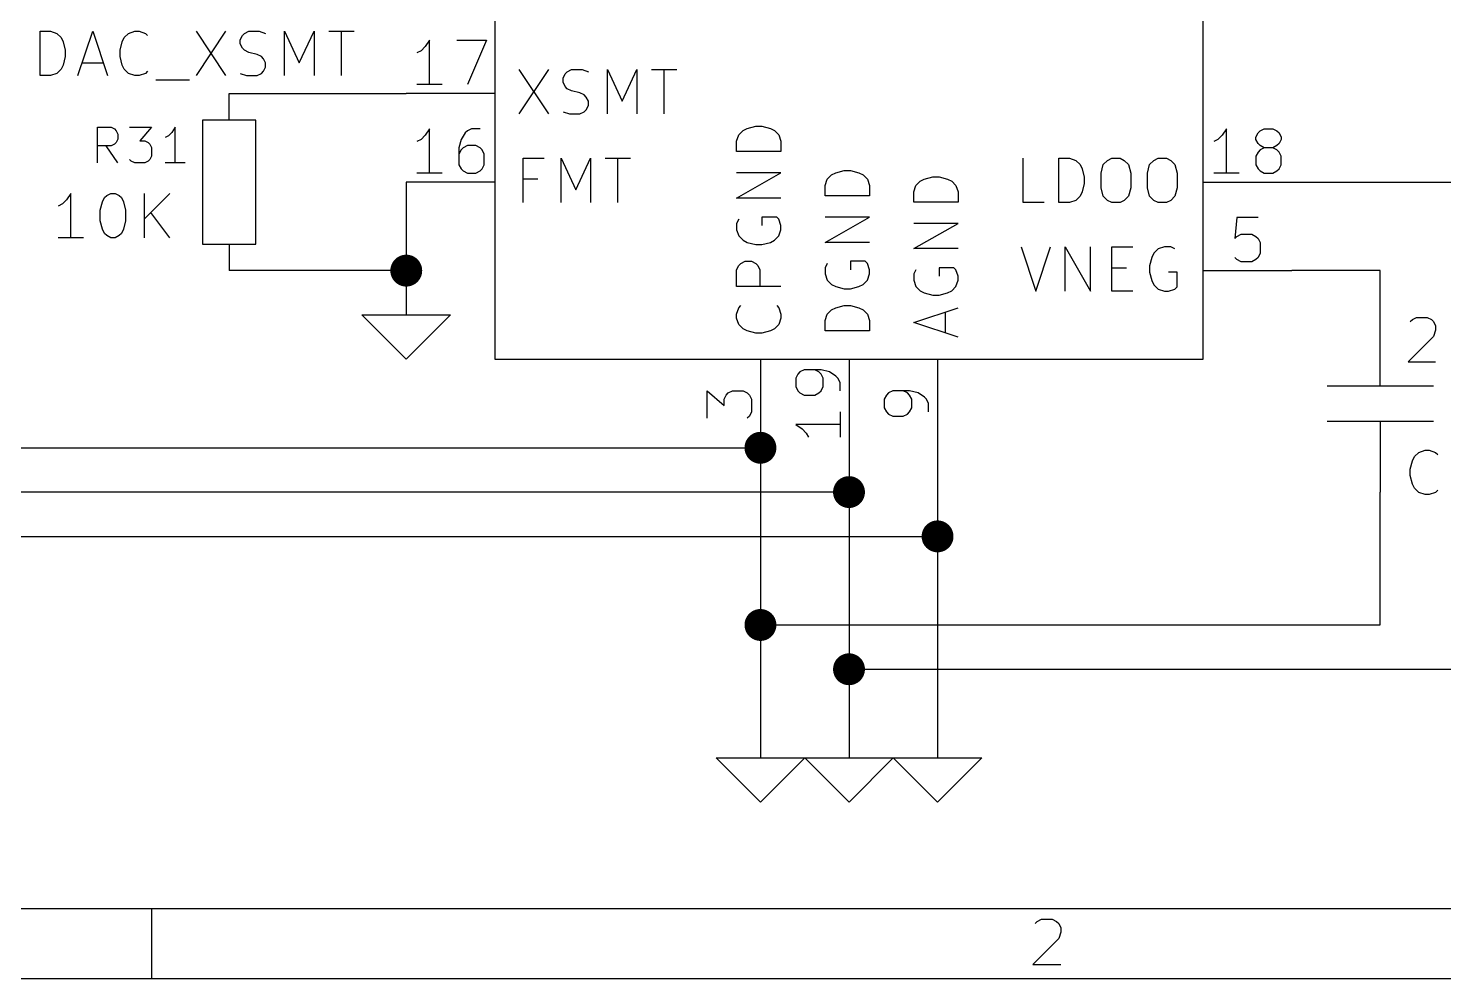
# Model space of a CAD drawing. Header units: inches. Extents: x 0.4 to 16.1, y -11.3 to -0.4.
# Drawn here: x 2.223 to 3.822, y -11.299 to -10.226 of the extents above; entities that cross this region are included whole.
import ezdxf

# ---------------------------------------------------------------- set-up
doc = ezdxf.new("R2010")
doc.units = ezdxf.units.IN
doc.header["$MEASUREMENT"] = 0
for name, color, linetype in [('GREENSIXTYFIVE', 129, 'CONTINUOUS'), ('LIGHTGREEN', 92, 'CONTINUOUS'), ('LIGHTRED', 12, 'CONTINUOUS'), ('RED', 14, 'CONTINUOUS'), ('REDSIX', 19, 'CONTINUOUS'), ('WHITE', 250, 'CONTINUOUS')]:
    doc.layers.add(name, color=color, linetype=linetype)

msp = doc.modelspace()

# ---------------------------------------------------------------- linework, layer by layer
at = {"layer": 'GREENSIXTYFIVE', "linetype": 'CONTINUOUS'}
for p, q in [((2.7771, -10.2731), (2.8105, -10.3231)), ((2.8105, -10.2731), (2.7771, -10.3231)), ((2.7771, -10.2731), (2.8105, -10.3231)), ((2.8105, -10.2731), (2.7771, -10.3231)), ((2.8295, -10.2779), (2.8319, -10.2755)), ((2.8295, -10.2779), (2.8319, -10.2755)), ((2.8319, -10.2755), (2.8367, -10.2731)), ((2.8319, -10.2755), (2.8367, -10.2731)), ((2.8367, -10.2731), (2.8486, -10.2731)), ((2.8367, -10.2731), (2.8486, -10.2731)), ((2.8486, -10.2731), (2.8557, -10.2755)), ((2.8486, -10.2731), (2.8557, -10.2755)), ((2.8771, -10.3231), (2.8771, -10.2731)), ((2.8771, -10.2731), (2.8938, -10.3088)), ((2.8771, -10.3231), (2.8771, -10.2731)), ((2.8771, -10.2731), (2.8938, -10.3088)), ((2.8938, -10.3088), (2.9105, -10.2731)), ((2.8938, -10.3088), (2.9105, -10.2731)), ((2.9105, -10.2731), (2.9105, -10.3231)), ((2.9105, -10.2731), (2.9105, -10.3231)), ((2.9271, -10.2731), (2.9557, -10.2731)), ((2.9271, -10.2731), (2.9557, -10.2731)), ((2.9414, -10.3231), (2.9414, -10.2731)), ((2.9414, -10.3231), (2.9414, -10.2731)), ((2.8271, -10.2827), (2.8295, -10.2779)), ((2.8271, -10.2827), (2.8295, -10.2779)), ((2.8271, -10.2874), (2.8271, -10.2827)), ((2.8271, -10.2874), (2.8271, -10.2827)), ((2.8295, -10.2922), (2.8271, -10.2874)), ((2.8295, -10.2922), (2.8271, -10.2874)), ((2.8319, -10.2946), (2.8295, -10.2922)), ((2.8319, -10.2946), (2.8295, -10.2922)), ((2.8367, -10.2969), (2.8319, -10.2946)), ((2.8367, -10.2969), (2.8319, -10.2946)), ((2.8462, -10.2993), (2.8367, -10.2969)), ((2.8462, -10.2993), (2.8367, -10.2969)), ((2.8509, -10.3017), (2.8462, -10.2993)), ((2.8509, -10.3017), (2.8462, -10.2993)), ((2.8533, -10.3041), (2.8509, -10.3017)), ((2.8533, -10.3041), (2.8509, -10.3017)), ((2.8557, -10.3088), (2.8533, -10.3041)), ((2.8557, -10.3088), (2.8533, -10.3041)), ((2.8557, -10.3136), (2.8557, -10.3088)), ((2.8557, -10.3136), (2.8557, -10.3088)), ((2.8271, -10.3208), (2.8343, -10.3231)), ((2.8271, -10.3208), (2.8343, -10.3231)), ((2.8343, -10.3231), (2.8462, -10.3231)), ((2.8343, -10.3231), (2.8462, -10.3231)), ((2.8462, -10.3231), (2.8509, -10.3208)), ((2.8462, -10.3231), (2.8509, -10.3208)), ((2.8509, -10.3208), (2.8533, -10.3184)), ((2.8509, -10.3208), (2.8533, -10.3184)), ((2.8533, -10.3184), (2.8557, -10.3136)), ((2.8533, -10.3184), (2.8557, -10.3136)), ((2.3014, -10.3782), (2.3014, -10.3382)), ((2.3014, -10.3382), (2.3167, -10.3382)), ((2.3167, -10.3382), (2.3205, -10.3401)), ((2.3205, -10.3401), (2.3224, -10.3421)), ((2.3376, -10.3382), (2.3624, -10.3382)), ((2.3624, -10.3382), (2.349, -10.3535)), ((2.389, -10.3382), (2.3852, -10.344)), ((2.389, -10.3782), (2.389, -10.3382)), ((3.0303, -10.3419), (3.035, -10.3395)), ((3.0303, -10.3419), (3.035, -10.3395)), ((3.035, -10.3395), (3.0446, -10.3371)), ((3.035, -10.3395), (3.0446, -10.3371)), ((3.0446, -10.3371), (3.0517, -10.3371)), ((3.0446, -10.3371), (3.0517, -10.3371)), ((3.0517, -10.3371), (3.0612, -10.3395)), ((3.0517, -10.3371), (3.0612, -10.3395)), ((3.0612, -10.3395), (3.066, -10.3419)), ((3.0612, -10.3395), (3.066, -10.3419)), ((2.3205, -10.3573), (2.3167, -10.3592)), ((2.3224, -10.3554), (2.3205, -10.3573)), ((2.3224, -10.3421), (2.3243, -10.3459)), ((2.3243, -10.3516), (2.3224, -10.3554)), ((2.3243, -10.3459), (2.3243, -10.3516)), ((2.349, -10.3535), (2.3548, -10.3535)), ((2.3548, -10.3535), (2.3586, -10.3554)), ((2.3586, -10.3554), (2.3605, -10.3573)), ((2.3605, -10.3573), (2.3624, -10.3611)), ((2.3814, -10.3478), (2.3776, -10.3497)), ((2.3852, -10.344), (2.3814, -10.3478)), ((3.0231, -10.3538), (3.0255, -10.3467)), ((3.0231, -10.3538), (3.0255, -10.3467)), ((3.0231, -10.3657), (3.0231, -10.3538)), ((3.0231, -10.3657), (3.0231, -10.3538)), ((3.0255, -10.3467), (3.0303, -10.3419)), ((3.0255, -10.3467), (3.0303, -10.3419)), ((3.066, -10.3419), (3.0708, -10.3467)), ((3.066, -10.3419), (3.0708, -10.3467)), ((3.0708, -10.3467), (3.0731, -10.3538)), ((3.0708, -10.3467), (3.0731, -10.3538)), ((3.0731, -10.3538), (3.0731, -10.3657)), ((3.0731, -10.3538), (3.0731, -10.3657)), ((2.3167, -10.3592), (2.3014, -10.3592)), ((2.3243, -10.3782), (2.311, -10.3592)), ((2.3624, -10.3706), (2.3605, -10.3744)), ((2.3624, -10.3611), (2.3624, -10.3706)), ((2.7819, -10.4231), (2.7819, -10.3731)), ((2.7819, -10.3731), (2.8057, -10.3731)), ((2.7819, -10.4231), (2.7819, -10.3731)), ((2.7819, -10.3731), (2.8057, -10.3731)), ((2.8248, -10.4231), (2.8248, -10.3731)), ((2.8248, -10.3731), (2.8414, -10.4088)), ((2.8248, -10.4231), (2.8248, -10.3731)), ((2.8248, -10.3731), (2.8414, -10.4088)), ((2.8414, -10.4088), (2.8581, -10.3731)), ((2.8414, -10.4088), (2.8581, -10.3731)), ((2.8581, -10.3731), (2.8581, -10.4231)), ((2.8581, -10.3731), (2.8581, -10.4231)), ((2.8748, -10.3731), (2.9033, -10.3731)), ((2.8748, -10.3731), (2.9033, -10.3731)), ((2.889, -10.4231), (2.889, -10.3731)), ((2.889, -10.4231), (2.889, -10.3731)), ((3.0731, -10.3657), (3.0231, -10.3657)), ((3.0731, -10.3657), (3.0231, -10.3657)), ((3.3467, -10.4231), (3.3467, -10.3731)), ((3.3467, -10.4231), (3.3467, -10.3731)), ((3.3871, -10.4231), (3.3871, -10.3731)), ((3.3871, -10.3731), (3.399, -10.3731)), ((3.3871, -10.4231), (3.3871, -10.3731)), ((3.3871, -10.3731), (3.399, -10.3731)), ((3.399, -10.3731), (3.4062, -10.3755)), ((3.399, -10.3731), (3.4062, -10.3755)), ((3.4419, -10.3755), (3.4467, -10.3731)), ((3.4419, -10.3755), (3.4467, -10.3731)), ((3.4467, -10.3731), (3.4562, -10.3731)), ((3.4467, -10.3731), (3.4562, -10.3731)), ((3.4562, -10.3731), (3.4609, -10.3755)), ((3.4562, -10.3731), (3.4609, -10.3755)), ((3.4943, -10.3755), (3.499, -10.3731)), ((3.4943, -10.3755), (3.499, -10.3731)), ((3.499, -10.3731), (3.5086, -10.3731)), ((3.499, -10.3731), (3.5086, -10.3731)), ((3.5086, -10.3731), (3.5133, -10.3755)), ((3.5086, -10.3731), (3.5133, -10.3755)), ((2.3395, -10.3763), (2.3376, -10.3744)), ((2.3433, -10.3782), (2.3395, -10.3763)), ((2.3548, -10.3782), (2.3433, -10.3782)), ((2.3586, -10.3763), (2.3548, -10.3782)), ((2.3605, -10.3744), (2.3586, -10.3763)), ((2.4005, -10.3782), (2.3776, -10.3782)), ((3.0231, -10.4181), (3.0731, -10.3895)), ((3.0731, -10.3895), (3.0231, -10.3895)), ((3.0231, -10.4181), (3.0731, -10.3895)), ((3.0731, -10.3895), (3.0231, -10.3895)), ((3.1303, -10.3919), (3.135, -10.3895)), ((3.1303, -10.3919), (3.135, -10.3895)), ((3.135, -10.3895), (3.1446, -10.3871)), ((3.135, -10.3895), (3.1446, -10.3871)), ((3.1446, -10.3871), (3.1517, -10.3871)), ((3.1446, -10.3871), (3.1517, -10.3871)), ((3.1517, -10.3871), (3.1612, -10.3895)), ((3.1517, -10.3871), (3.1612, -10.3895)), ((3.1612, -10.3895), (3.166, -10.3919)), ((3.1612, -10.3895), (3.166, -10.3919)), ((3.4062, -10.3755), (3.4109, -10.3803)), ((3.4062, -10.3755), (3.4109, -10.3803)), ((3.4109, -10.3803), (3.4133, -10.385)), ((3.4109, -10.3803), (3.4133, -10.385)), ((3.4133, -10.385), (3.4157, -10.3946)), ((3.4133, -10.385), (3.4157, -10.3946)), ((3.4348, -10.3898), (3.4371, -10.3803)), ((3.4348, -10.3898), (3.4371, -10.3803)), ((3.4371, -10.3803), (3.4419, -10.3755)), ((3.4371, -10.3803), (3.4419, -10.3755)), ((3.4609, -10.3755), (3.4657, -10.3803)), ((3.4609, -10.3755), (3.4657, -10.3803)), ((3.4657, -10.3803), (3.4681, -10.3898)), ((3.4657, -10.3803), (3.4681, -10.3898)), ((3.4871, -10.3898), (3.4895, -10.3803)), ((3.4871, -10.3898), (3.4895, -10.3803)), ((3.4895, -10.3803), (3.4943, -10.3755)), ((3.4895, -10.3803), (3.4943, -10.3755)), ((3.5133, -10.3755), (3.5181, -10.3803)), ((3.5133, -10.3755), (3.5181, -10.3803)), ((3.5181, -10.3803), (3.5205, -10.3898)), ((3.5181, -10.3803), (3.5205, -10.3898)), ((2.7986, -10.3969), (2.7819, -10.3969)), ((2.7986, -10.3969), (2.7819, -10.3969)), ((3.1231, -10.4038), (3.1255, -10.3967)), ((3.1231, -10.4038), (3.1255, -10.3967)), ((3.1231, -10.4157), (3.1231, -10.4038)), ((3.1231, -10.4157), (3.1231, -10.4038)), ((3.1255, -10.3967), (3.1303, -10.3919)), ((3.1255, -10.3967), (3.1303, -10.3919)), ((3.166, -10.3919), (3.1708, -10.3967)), ((3.166, -10.3919), (3.1708, -10.3967)), ((3.1708, -10.3967), (3.1731, -10.4038)), ((3.1708, -10.3967), (3.1731, -10.4038)), ((3.1731, -10.4038), (3.1731, -10.4157)), ((3.1731, -10.4038), (3.1731, -10.4157)), ((3.2231, -10.4109), (3.2255, -10.4038)), ((3.2231, -10.4109), (3.2255, -10.4038)), ((3.2255, -10.4038), (3.2303, -10.399)), ((3.2255, -10.4038), (3.2303, -10.399)), ((3.2303, -10.399), (3.235, -10.3967)), ((3.2303, -10.399), (3.235, -10.3967)), ((3.235, -10.3967), (3.2446, -10.3943)), ((3.235, -10.3967), (3.2446, -10.3943)), ((3.2446, -10.3943), (3.2517, -10.3943)), ((3.2446, -10.3943), (3.2517, -10.3943)), ((3.2517, -10.3943), (3.2612, -10.3967)), ((3.2517, -10.3943), (3.2612, -10.3967)), ((3.2612, -10.3967), (3.266, -10.399)), ((3.2612, -10.3967), (3.266, -10.399)), ((3.266, -10.399), (3.2708, -10.4038)), ((3.266, -10.399), (3.2708, -10.4038)), ((3.2708, -10.4038), (3.2731, -10.4109)), ((3.2708, -10.4038), (3.2731, -10.4109)), ((3.4157, -10.4017), (3.4133, -10.4112)), ((3.4157, -10.4017), (3.4133, -10.4112)), ((3.4157, -10.3946), (3.4157, -10.4017)), ((3.4157, -10.3946), (3.4157, -10.4017)), ((3.4348, -10.4065), (3.4348, -10.3898)), ((3.4348, -10.4065), (3.4348, -10.3898)), ((3.4681, -10.3898), (3.4681, -10.4065)), ((3.4681, -10.3898), (3.4681, -10.4065)), ((3.4871, -10.4065), (3.4871, -10.3898)), ((3.4871, -10.4065), (3.4871, -10.3898)), ((3.5205, -10.3898), (3.5205, -10.4065)), ((3.5205, -10.3898), (3.5205, -10.4065)), ((2.2664, -10.4199), (2.2617, -10.4247)), ((2.2712, -10.4128), (2.2664, -10.4199)), ((2.2712, -10.4628), (2.2712, -10.4128)), ((2.3069, -10.4223), (2.3093, -10.4176)), ((2.3093, -10.4176), (2.3117, -10.4152)), ((2.3117, -10.4152), (2.3164, -10.4128)), ((2.3164, -10.4128), (2.3212, -10.4128)), ((2.3212, -10.4128), (2.3259, -10.4152)), ((2.3259, -10.4152), (2.3283, -10.4176)), ((2.3283, -10.4176), (2.3307, -10.4223)), ((2.3545, -10.4628), (2.3545, -10.4128)), ((2.3831, -10.4128), (2.3545, -10.4414)), ((3.0731, -10.4181), (3.0231, -10.4181)), ((3.0731, -10.4181), (3.0231, -10.4181)), ((3.1731, -10.4157), (3.1231, -10.4157)), ((3.1731, -10.4157), (3.1231, -10.4157)), ((3.2231, -10.4229), (3.2231, -10.4109)), ((3.2231, -10.4229), (3.2231, -10.4109)), ((3.2731, -10.4109), (3.2731, -10.4229)), ((3.2731, -10.4109), (3.2731, -10.4229)), ((3.4062, -10.4208), (3.399, -10.4231)), ((3.4062, -10.4208), (3.399, -10.4231)), ((3.4109, -10.416), (3.4062, -10.4208)), ((3.4109, -10.416), (3.4062, -10.4208)), ((3.4133, -10.4112), (3.4109, -10.416)), ((3.4133, -10.4112), (3.4109, -10.416)), ((3.4371, -10.416), (3.4348, -10.4065)), ((3.4371, -10.416), (3.4348, -10.4065)), ((3.4419, -10.4208), (3.4371, -10.416)), ((3.4419, -10.4208), (3.4371, -10.416)), ((3.4467, -10.4231), (3.4419, -10.4208)), ((3.4467, -10.4231), (3.4419, -10.4208)), ((3.4609, -10.4208), (3.4562, -10.4231)), ((3.4609, -10.4208), (3.4562, -10.4231)), ((3.4657, -10.416), (3.4609, -10.4208)), ((3.4657, -10.416), (3.4609, -10.4208)), ((3.4681, -10.4065), (3.4657, -10.416)), ((3.4681, -10.4065), (3.4657, -10.416)), ((3.4895, -10.416), (3.4871, -10.4065)), ((3.4895, -10.416), (3.4871, -10.4065)), ((3.4943, -10.4208), (3.4895, -10.416)), ((3.4943, -10.4208), (3.4895, -10.416)), ((3.499, -10.4231), (3.4943, -10.4208)), ((3.499, -10.4231), (3.4943, -10.4208)), ((3.5133, -10.4208), (3.5086, -10.4231)), ((3.5133, -10.4208), (3.5086, -10.4231)), ((3.5181, -10.416), (3.5133, -10.4208)), ((3.5181, -10.416), (3.5133, -10.4208)), ((3.5205, -10.4065), (3.5181, -10.416)), ((3.5205, -10.4065), (3.5181, -10.416)), ((2.2617, -10.4247), (2.2569, -10.4271)), ((2.3045, -10.4319), (2.3069, -10.4223)), ((2.3045, -10.4438), (2.3045, -10.4319)), ((2.3307, -10.4223), (2.3331, -10.4319)), ((2.3331, -10.4319), (2.3331, -10.4438)), ((2.3831, -10.4628), (2.3617, -10.4342)), ((3.2731, -10.4229), (3.2231, -10.4229)), ((3.2731, -10.4229), (3.2231, -10.4229)), ((3.3705, -10.4231), (3.3467, -10.4231)), ((3.3705, -10.4231), (3.3467, -10.4231)), ((3.399, -10.4231), (3.3871, -10.4231)), ((3.399, -10.4231), (3.3871, -10.4231)), ((3.4562, -10.4231), (3.4467, -10.4231)), ((3.4562, -10.4231), (3.4467, -10.4231)), ((3.5086, -10.4231), (3.499, -10.4231)), ((3.5086, -10.4231), (3.499, -10.4231)), ((2.3069, -10.4533), (2.3045, -10.4438)), ((2.3093, -10.458), (2.3069, -10.4533)), ((2.3307, -10.4533), (2.3283, -10.458)), ((2.3331, -10.4438), (2.3307, -10.4533)), ((3.0255, -10.4419), (3.0231, -10.4467)), ((3.0255, -10.4419), (3.0231, -10.4467)), ((3.0231, -10.4467), (3.0231, -10.4538)), ((3.0231, -10.4467), (3.0231, -10.4538)), ((3.0684, -10.4395), (3.0517, -10.4395)), ((3.0517, -10.4395), (3.0517, -10.449)), ((3.0684, -10.4395), (3.0517, -10.4395)), ((3.0517, -10.4395), (3.0517, -10.449)), ((3.0708, -10.4419), (3.0684, -10.4395)), ((3.0708, -10.4419), (3.0684, -10.4395)), ((3.0731, -10.449), (3.0708, -10.4419)), ((3.0731, -10.449), (3.0708, -10.4419)), ((3.0731, -10.4538), (3.0731, -10.449)), ((3.0731, -10.4538), (3.0731, -10.449)), ((3.1231, -10.4681), (3.1731, -10.4395)), ((3.1731, -10.4395), (3.1231, -10.4395)), ((3.1231, -10.4681), (3.1731, -10.4395)), ((3.1731, -10.4395), (3.1231, -10.4395)), ((3.2231, -10.4752), (3.2731, -10.4467)), ((3.2731, -10.4467), (3.2231, -10.4467)), ((3.2231, -10.4752), (3.2731, -10.4467)), ((3.2731, -10.4467), (3.2231, -10.4467)), ((2.2855, -10.4628), (2.2569, -10.4628)), ((2.3117, -10.4604), (2.3093, -10.458)), ((2.3164, -10.4628), (2.3117, -10.4604)), ((2.3212, -10.4628), (2.3164, -10.4628)), ((2.3259, -10.4604), (2.3212, -10.4628)), ((2.3283, -10.458), (2.3259, -10.4604)), ((3.0231, -10.4538), (3.0255, -10.4609)), ((3.0231, -10.4538), (3.0255, -10.4609)), ((3.0255, -10.4609), (3.0303, -10.4657)), ((3.0255, -10.4609), (3.0303, -10.4657)), ((3.0303, -10.4657), (3.035, -10.4681)), ((3.0303, -10.4657), (3.035, -10.4681)), ((3.035, -10.4681), (3.0446, -10.4705)), ((3.035, -10.4681), (3.0446, -10.4705)), ((3.0517, -10.4705), (3.0612, -10.4681)), ((3.0517, -10.4705), (3.0612, -10.4681)), ((3.0612, -10.4681), (3.066, -10.4657)), ((3.0612, -10.4681), (3.066, -10.4657)), ((3.066, -10.4657), (3.0708, -10.4609)), ((3.066, -10.4657), (3.0708, -10.4609)), ((3.0708, -10.4609), (3.0731, -10.4538)), ((3.0708, -10.4609), (3.0731, -10.4538)), ((3.1731, -10.4681), (3.1231, -10.4681)), ((3.1731, -10.4681), (3.1231, -10.4681)), ((3.0446, -10.4705), (3.0517, -10.4705)), ((3.0446, -10.4705), (3.0517, -10.4705)), ((3.2731, -10.4752), (3.2231, -10.4752)), ((3.2731, -10.4752), (3.2231, -10.4752)), ((3.3443, -10.4731), (3.3609, -10.5231)), ((3.3443, -10.4731), (3.3609, -10.5231)), ((3.3609, -10.5231), (3.3776, -10.4731)), ((3.3609, -10.5231), (3.3776, -10.4731)), ((3.3943, -10.5231), (3.3943, -10.4731)), ((3.3943, -10.4731), (3.4229, -10.5231)), ((3.3943, -10.5231), (3.3943, -10.4731)), ((3.3943, -10.4731), (3.4229, -10.5231)), ((3.4229, -10.5231), (3.4229, -10.4731)), ((3.4229, -10.5231), (3.4229, -10.4731)), ((3.4467, -10.5231), (3.4467, -10.4731)), ((3.4467, -10.4731), (3.4705, -10.4731)), ((3.4467, -10.5231), (3.4467, -10.4731)), ((3.4467, -10.4731), (3.4705, -10.4731)), ((3.4919, -10.485), (3.4895, -10.4946)), ((3.4919, -10.485), (3.4895, -10.4946)), ((3.4943, -10.4803), (3.4919, -10.485)), ((3.4943, -10.4803), (3.4919, -10.485)), ((3.499, -10.4755), (3.4943, -10.4803)), ((3.499, -10.4755), (3.4943, -10.4803)), ((3.5062, -10.4731), (3.499, -10.4755)), ((3.5062, -10.4731), (3.499, -10.4755)), ((3.5133, -10.4731), (3.5062, -10.4731)), ((3.5133, -10.4731), (3.5062, -10.4731)), ((3.5181, -10.4755), (3.5133, -10.4731)), ((3.5181, -10.4755), (3.5133, -10.4731)), ((3.0231, -10.499), (3.0255, -10.4943)), ((3.0231, -10.499), (3.0255, -10.4943)), ((3.0231, -10.5181), (3.0231, -10.499)), ((3.0231, -10.5181), (3.0231, -10.499)), ((3.0255, -10.4943), (3.0279, -10.4919)), ((3.0255, -10.4943), (3.0279, -10.4919)), ((3.0279, -10.4919), (3.0327, -10.4895)), ((3.0279, -10.4919), (3.0327, -10.4895)), ((3.0327, -10.4895), (3.0398, -10.4895)), ((3.0327, -10.4895), (3.0398, -10.4895)), ((3.0398, -10.4895), (3.0446, -10.4919)), ((3.0398, -10.4895), (3.0446, -10.4919)), ((3.0446, -10.4919), (3.0469, -10.4943)), ((3.0446, -10.4919), (3.0469, -10.4943)), ((3.0469, -10.4943), (3.0493, -10.499)), ((3.0469, -10.4943), (3.0493, -10.499)), ((3.0493, -10.499), (3.0493, -10.5181)), ((3.0493, -10.499), (3.0493, -10.5181)), ((3.1255, -10.4919), (3.1231, -10.4967)), ((3.1255, -10.4919), (3.1231, -10.4967)), ((3.1231, -10.4967), (3.1231, -10.5038)), ((3.1231, -10.4967), (3.1231, -10.5038)), ((3.1684, -10.4895), (3.1517, -10.4895)), ((3.1517, -10.4895), (3.1517, -10.499)), ((3.1684, -10.4895), (3.1517, -10.4895)), ((3.1517, -10.4895), (3.1517, -10.499)), ((3.1708, -10.4919), (3.1684, -10.4895)), ((3.1708, -10.4919), (3.1684, -10.4895)), ((3.1731, -10.499), (3.1708, -10.4919)), ((3.1731, -10.499), (3.1708, -10.4919)), ((3.1731, -10.5038), (3.1731, -10.499)), ((3.1731, -10.5038), (3.1731, -10.499)), ((3.2255, -10.499), (3.2231, -10.5038)), ((3.2255, -10.499), (3.2231, -10.5038)), ((3.2684, -10.4967), (3.2517, -10.4967)), ((3.2517, -10.4967), (3.2517, -10.5062)), ((3.2684, -10.4967), (3.2517, -10.4967)), ((3.2517, -10.4967), (3.2517, -10.5062)), ((3.2708, -10.499), (3.2684, -10.4967)), ((3.2708, -10.499), (3.2684, -10.4967)), ((3.2731, -10.5062), (3.2708, -10.499)), ((3.2731, -10.5062), (3.2708, -10.499)), ((3.4467, -10.4969), (3.4633, -10.4969)), ((3.4467, -10.4969), (3.4633, -10.4969)), ((3.4895, -10.4946), (3.4895, -10.5017)), ((3.4895, -10.4946), (3.4895, -10.5017)), ((3.1231, -10.5038), (3.1255, -10.5109)), ((3.1231, -10.5038), (3.1255, -10.5109)), ((3.1255, -10.5109), (3.1303, -10.5157)), ((3.1255, -10.5109), (3.1303, -10.5157)), ((3.1303, -10.5157), (3.135, -10.5181)), ((3.1303, -10.5157), (3.135, -10.5181)), ((3.1612, -10.5181), (3.166, -10.5157)), ((3.1612, -10.5181), (3.166, -10.5157)), ((3.166, -10.5157), (3.1708, -10.5109)), ((3.166, -10.5157), (3.1708, -10.5109)), ((3.1708, -10.5109), (3.1731, -10.5038)), ((3.1708, -10.5109), (3.1731, -10.5038)), ((3.2231, -10.5038), (3.2231, -10.5109)), ((3.2231, -10.5038), (3.2231, -10.5109)), ((3.2231, -10.5109), (3.2255, -10.5181)), ((3.2231, -10.5109), (3.2255, -10.5181)), ((3.2708, -10.5181), (3.2731, -10.5109)), ((3.2708, -10.5181), (3.2731, -10.5109)), ((3.2731, -10.5109), (3.2731, -10.5062)), ((3.2731, -10.5109), (3.2731, -10.5062)), ((3.4895, -10.5017), (3.4919, -10.5112)), ((3.4895, -10.5017), (3.4919, -10.5112)), ((3.4919, -10.5112), (3.4943, -10.516)), ((3.4919, -10.5112), (3.4943, -10.516)), ((3.4943, -10.516), (3.499, -10.5208)), ((3.4943, -10.516), (3.499, -10.5208)), ((3.5205, -10.5017), (3.5109, -10.5017)), ((3.5205, -10.5017), (3.5109, -10.5017)), ((3.5205, -10.5184), (3.5205, -10.5017)), ((3.5205, -10.5184), (3.5205, -10.5017)), ((3.0731, -10.5181), (3.0231, -10.5181)), ((3.0731, -10.5181), (3.0231, -10.5181)), ((3.135, -10.5181), (3.1446, -10.5205)), ((3.135, -10.5181), (3.1446, -10.5205)), ((3.1446, -10.5205), (3.1517, -10.5205)), ((3.1446, -10.5205), (3.1517, -10.5205)), ((3.1517, -10.5205), (3.1612, -10.5181)), ((3.1517, -10.5205), (3.1612, -10.5181)), ((3.2255, -10.5181), (3.2303, -10.5229)), ((3.2255, -10.5181), (3.2303, -10.5229)), ((3.2303, -10.5229), (3.235, -10.5252)), ((3.2303, -10.5229), (3.235, -10.5252)), ((3.235, -10.5252), (3.2446, -10.5276)), ((3.235, -10.5252), (3.2446, -10.5276)), ((3.2446, -10.5276), (3.2517, -10.5276)), ((3.2446, -10.5276), (3.2517, -10.5276)), ((3.2517, -10.5276), (3.2612, -10.5252)), ((3.2517, -10.5276), (3.2612, -10.5252)), ((3.2612, -10.5252), (3.266, -10.5229)), ((3.2612, -10.5252), (3.266, -10.5229)), ((3.266, -10.5229), (3.2708, -10.5181)), ((3.266, -10.5229), (3.2708, -10.5181)), ((3.4705, -10.5231), (3.4467, -10.5231)), ((3.4705, -10.5231), (3.4467, -10.5231)), ((3.499, -10.5208), (3.5062, -10.5231)), ((3.499, -10.5208), (3.5062, -10.5231)), ((3.5062, -10.5231), (3.5109, -10.5231)), ((3.5062, -10.5231), (3.5109, -10.5231)), ((3.5109, -10.5231), (3.5181, -10.5208)), ((3.5109, -10.5231), (3.5181, -10.5208)), ((3.5181, -10.5208), (3.5205, -10.5184)), ((3.5181, -10.5208), (3.5205, -10.5184)), ((3.0231, -10.549), (3.0255, -10.5419)), ((3.0231, -10.549), (3.0255, -10.5419)), ((3.0231, -10.5538), (3.0231, -10.549)), ((3.0231, -10.5538), (3.0231, -10.549)), ((3.0255, -10.5419), (3.0279, -10.5395)), ((3.0255, -10.5419), (3.0279, -10.5395)), ((3.0684, -10.5395), (3.0708, -10.5419)), ((3.0684, -10.5395), (3.0708, -10.5419)), ((3.0708, -10.5419), (3.0731, -10.549)), ((3.0708, -10.5419), (3.0731, -10.549)), ((3.0731, -10.549), (3.0731, -10.5538)), ((3.0731, -10.549), (3.0731, -10.5538)), ((3.1231, -10.5562), (3.1255, -10.549)), ((3.1231, -10.5562), (3.1255, -10.549)), ((3.1255, -10.549), (3.1303, -10.5443)), ((3.1255, -10.549), (3.1303, -10.5443)), ((3.1303, -10.5443), (3.135, -10.5419)), ((3.1303, -10.5443), (3.135, -10.5419)), ((3.135, -10.5419), (3.1446, -10.5395)), ((3.135, -10.5419), (3.1446, -10.5395)), ((3.1446, -10.5395), (3.1517, -10.5395)), ((3.1446, -10.5395), (3.1517, -10.5395)), ((3.1517, -10.5395), (3.1612, -10.5419)), ((3.1517, -10.5395), (3.1612, -10.5419)), ((3.1612, -10.5419), (3.166, -10.5443)), ((3.1612, -10.5419), (3.166, -10.5443)), ((3.166, -10.5443), (3.1708, -10.549)), ((3.166, -10.5443), (3.1708, -10.549)), ((3.1708, -10.549), (3.1731, -10.5562)), ((3.1708, -10.549), (3.1731, -10.5562)), ((3.2231, -10.5586), (3.2731, -10.5419)), ((3.2231, -10.5586), (3.2731, -10.5419)), ((3.2588, -10.5705), (3.2588, -10.5467)), ((3.2588, -10.5705), (3.2588, -10.5467)), ((3.0255, -10.5609), (3.0231, -10.5538)), ((3.0255, -10.5609), (3.0231, -10.5538)), ((3.0303, -10.5657), (3.0255, -10.5609)), ((3.0303, -10.5657), (3.0255, -10.5609)), ((3.0708, -10.5609), (3.066, -10.5657)), ((3.0708, -10.5609), (3.066, -10.5657)), ((3.0731, -10.5538), (3.0708, -10.5609)), ((3.0731, -10.5538), (3.0708, -10.5609)), ((3.1231, -10.5681), (3.1231, -10.5562)), ((3.1231, -10.5681), (3.1231, -10.5562)), ((3.1731, -10.5562), (3.1731, -10.5681)), ((3.1731, -10.5562), (3.1731, -10.5681)), ((3.2731, -10.5752), (3.2231, -10.5586)), ((3.2731, -10.5752), (3.2231, -10.5586)), ((3.7839, -10.5576), (3.7863, -10.5552)), ((3.7839, -10.5576), (3.7863, -10.5552)), ((3.7863, -10.5552), (3.791, -10.5528)), ((3.7863, -10.5552), (3.791, -10.5528)), ((3.791, -10.5528), (3.8029, -10.5528)), ((3.791, -10.5528), (3.8029, -10.5528)), ((3.8029, -10.5528), (3.8077, -10.5552)), ((3.8029, -10.5528), (3.8077, -10.5552)), ((3.8077, -10.5552), (3.8101, -10.5576)), ((3.8077, -10.5552), (3.8101, -10.5576)), ((3.8101, -10.5576), (3.8125, -10.5623)), ((3.8101, -10.5576), (3.8125, -10.5623)), ((3.8125, -10.5623), (3.8125, -10.5671)), ((3.8125, -10.5623), (3.8125, -10.5671)), ((3.035, -10.5681), (3.0303, -10.5657)), ((3.035, -10.5681), (3.0303, -10.5657)), ((3.0446, -10.5705), (3.035, -10.5681)), ((3.0446, -10.5705), (3.035, -10.5681)), ((3.0517, -10.5705), (3.0446, -10.5705)), ((3.0517, -10.5705), (3.0446, -10.5705)), ((3.0612, -10.5681), (3.0517, -10.5705)), ((3.0612, -10.5681), (3.0517, -10.5705)), ((3.066, -10.5657), (3.0612, -10.5681)), ((3.066, -10.5657), (3.0612, -10.5681)), ((3.1731, -10.5681), (3.1231, -10.5681)), ((3.1731, -10.5681), (3.1231, -10.5681)), ((3.8101, -10.5742), (3.7815, -10.6028)), ((3.8101, -10.5742), (3.7815, -10.6028)), ((3.8125, -10.5671), (3.8101, -10.5742)), ((3.8125, -10.5671), (3.8101, -10.5742)), ((3.7815, -10.6028), (3.8125, -10.6028)), ((3.7815, -10.6028), (3.8125, -10.6028)), ((3.7887, -10.7099), (3.7934, -10.7052)), ((3.7887, -10.7099), (3.7934, -10.7052)), ((3.7934, -10.7052), (3.8006, -10.7028)), ((3.7934, -10.7052), (3.8006, -10.7028)), ((3.8006, -10.7028), (3.8053, -10.7028)), ((3.8006, -10.7028), (3.8053, -10.7028)), ((3.8053, -10.7028), (3.8125, -10.7052)), ((3.8053, -10.7028), (3.8125, -10.7052)), ((3.8125, -10.7052), (3.8149, -10.7076)), ((3.8125, -10.7052), (3.8149, -10.7076)), ((3.7839, -10.7242), (3.7863, -10.7147)), ((3.7839, -10.7242), (3.7863, -10.7147)), ((3.7839, -10.7314), (3.7839, -10.7242)), ((3.7839, -10.7314), (3.7839, -10.7242)), ((3.7863, -10.7147), (3.7887, -10.7099)), ((3.7863, -10.7147), (3.7887, -10.7099)), ((3.7863, -10.7409), (3.7839, -10.7314)), ((3.7863, -10.7409), (3.7839, -10.7314)), ((3.7887, -10.7457), (3.7863, -10.7409)), ((3.7887, -10.7457), (3.7863, -10.7409)), ((3.7934, -10.7504), (3.7887, -10.7457)), ((3.7934, -10.7504), (3.7887, -10.7457)), ((3.8006, -10.7528), (3.7934, -10.7504)), ((3.8006, -10.7528), (3.7934, -10.7504)), ((3.8053, -10.7528), (3.8006, -10.7528)), ((3.8053, -10.7528), (3.8006, -10.7528)), ((3.8125, -10.7504), (3.8053, -10.7528)), ((3.8125, -10.7504), (3.8053, -10.7528)), ((3.8149, -10.748), (3.8125, -10.7504)), ((3.8149, -10.748), (3.8125, -10.7504))]:
    msp.add_line(p, q, dxfattribs=at)
at = {"layer": 'LIGHTGREEN', "linetype": 'CONTINUOUS'}
for p, q in [((2.45, -10.3), (2.65, -10.3)), ((2.65, -10.4), (2.65, -10.5)), ((3.65, -10.4), (4.1, -10.4)), ((2.65, -10.5), (2.45, -10.5)), ((3.75, -10.5), (3.65, -10.5)), ((3.75, -10.55), (3.75, -10.5)), ((2.15, -10.7), (3.05, -10.7)), ((3.05, -10.7), (3.05, -10.9)), ((3.15, -10.7), (3.15, -10.75)), ((3.25, -10.7), (3.25, -10.8)), ((3.15, -10.75), (1.55, -10.75)), ((3.15, -10.75), (3.15, -10.95)), ((3.75, -10.9), (3.75, -10.75)), ((0.95, -10.8), (3.25, -10.8)), ((3.25, -10.8), (3.25, -11)), ((3.05, -10.9), (3.75, -10.9)), ((3.05, -10.9), (3.05, -11)), ((3.15, -10.95), (4.1, -10.95)), ((3.15, -10.95), (3.15, -11))]:
    msp.add_line(p, q, dxfattribs=at)
at = {"layer": 'LIGHTGREEN', "const_width": 0.018}
for points in [[(2.641, -10.5, 1), (2.659, -10.5, 1)], [(3.041, -10.7, 1), (3.059, -10.7, 1)], [(3.141, -10.75, 1), (3.159, -10.75, 1)], [(3.241, -10.8, 1), (3.259, -10.8, 1)], [(3.041, -10.9, 1), (3.059, -10.9, 1)], [(3.141, -10.95, 1), (3.159, -10.95, 1)]]:
    msp.add_lwpolyline(points, format="xyb", close=True, dxfattribs=at)
at = {"layer": 'LIGHTRED', "linetype": 'CONTINUOUS'}
for p, q in [((2.6762, -10.2399), (2.6714, -10.247)), ((2.6762, -10.2399), (2.6714, -10.247)), ((2.6762, -10.2899), (2.6762, -10.2399)), ((2.6762, -10.2899), (2.6762, -10.2399)), ((2.7071, -10.2399), (2.7405, -10.2399)), ((2.7071, -10.2399), (2.7405, -10.2399)), ((2.7405, -10.2399), (2.719, -10.2899)), ((2.7405, -10.2399), (2.719, -10.2899)), ((2.6667, -10.2518), (2.6619, -10.2542)), ((2.6667, -10.2518), (2.6619, -10.2542)), ((2.6714, -10.247), (2.6667, -10.2518)), ((2.6714, -10.247), (2.6667, -10.2518)), ((2.6905, -10.2899), (2.6619, -10.2899)), ((2.6905, -10.2899), (2.6619, -10.2899)), ((2.6762, -10.3399), (2.6714, -10.347)), ((2.6762, -10.3399), (2.6714, -10.347)), ((2.6762, -10.3899), (2.6762, -10.3399)), ((2.6762, -10.3899), (2.6762, -10.3399)), ((2.7238, -10.3399), (2.719, -10.3423)), ((2.7238, -10.3399), (2.719, -10.3423)), ((2.7333, -10.3399), (2.7238, -10.3399)), ((2.7333, -10.3399), (2.7238, -10.3399)), ((3.5762, -10.3399), (3.5714, -10.347)), ((3.5762, -10.3399), (3.5714, -10.347)), ((3.5762, -10.3899), (3.5762, -10.3399)), ((3.5762, -10.3899), (3.5762, -10.3399)), ((3.6143, -10.3423), (3.619, -10.3399)), ((3.6143, -10.3423), (3.619, -10.3399)), ((3.619, -10.3399), (3.6286, -10.3399)), ((3.619, -10.3399), (3.6286, -10.3399)), ((3.6286, -10.3399), (3.6333, -10.3423)), ((3.6286, -10.3399), (3.6333, -10.3423)), ((2.6667, -10.3518), (2.6619, -10.3542)), ((2.6667, -10.3518), (2.6619, -10.3542)), ((2.6714, -10.347), (2.6667, -10.3518)), ((2.6714, -10.347), (2.6667, -10.3518)), ((2.7119, -10.3518), (2.7095, -10.3613)), ((2.7119, -10.3518), (2.7095, -10.3613)), ((2.7167, -10.3446), (2.7119, -10.3518)), ((2.7167, -10.3446), (2.7119, -10.3518)), ((2.719, -10.3423), (2.7167, -10.3446)), ((2.719, -10.3423), (2.7167, -10.3446)), ((3.5667, -10.3518), (3.5619, -10.3542)), ((3.5667, -10.3518), (3.5619, -10.3542)), ((3.5714, -10.347), (3.5667, -10.3518)), ((3.5714, -10.347), (3.5667, -10.3518)), ((3.6095, -10.3494), (3.6119, -10.3446)), ((3.6095, -10.3494), (3.6119, -10.3446)), ((3.6095, -10.3518), (3.6095, -10.3494)), ((3.6095, -10.3518), (3.6095, -10.3494)), ((3.6119, -10.3565), (3.6095, -10.3518)), ((3.6119, -10.3565), (3.6095, -10.3518)), ((3.6119, -10.3446), (3.6143, -10.3423)), ((3.6119, -10.3446), (3.6143, -10.3423)), ((3.6143, -10.3589), (3.6119, -10.3565)), ((3.6143, -10.3589), (3.6119, -10.3565)), ((3.6333, -10.3423), (3.6357, -10.3446)), ((3.6333, -10.3423), (3.6357, -10.3446)), ((3.6357, -10.3565), (3.6333, -10.3589)), ((3.6357, -10.3565), (3.6333, -10.3589)), ((3.6357, -10.3446), (3.6381, -10.3494)), ((3.6357, -10.3446), (3.6381, -10.3494)), ((3.6381, -10.3518), (3.6357, -10.3565)), ((3.6381, -10.3518), (3.6357, -10.3565)), ((3.6381, -10.3494), (3.6381, -10.3518)), ((3.6381, -10.3494), (3.6381, -10.3518)), ((2.7095, -10.3613), (2.7095, -10.3804)), ((2.7095, -10.3613), (2.7095, -10.3804)), ((2.7119, -10.3637), (2.7095, -10.3684)), ((2.7119, -10.3637), (2.7095, -10.3684)), ((2.7143, -10.3613), (2.7119, -10.3637)), ((2.7143, -10.3613), (2.7119, -10.3637)), ((2.719, -10.3589), (2.7143, -10.3613)), ((2.719, -10.3589), (2.7143, -10.3613)), ((2.7286, -10.3589), (2.719, -10.3589)), ((2.7286, -10.3589), (2.719, -10.3589)), ((2.7333, -10.3613), (2.7286, -10.3589)), ((2.7333, -10.3613), (2.7286, -10.3589)), ((2.7357, -10.3637), (2.7333, -10.3613)), ((2.7357, -10.3637), (2.7333, -10.3613)), ((2.7381, -10.3684), (2.7357, -10.3637)), ((2.7381, -10.3684), (2.7357, -10.3637)), ((2.7381, -10.3804), (2.7381, -10.3684)), ((2.7381, -10.3804), (2.7381, -10.3684)), ((3.6119, -10.3661), (3.6095, -10.3708)), ((3.6119, -10.3661), (3.6095, -10.3708)), ((3.6095, -10.3708), (3.6095, -10.3804)), ((3.6095, -10.3708), (3.6095, -10.3804)), ((3.6143, -10.3637), (3.6119, -10.3661)), ((3.6143, -10.3637), (3.6119, -10.3661)), ((3.619, -10.3613), (3.6143, -10.3589)), ((3.619, -10.3613), (3.6143, -10.3589)), ((3.619, -10.3613), (3.6143, -10.3637)), ((3.619, -10.3613), (3.6143, -10.3637)), ((3.6286, -10.3613), (3.619, -10.3613)), ((3.6286, -10.3613), (3.619, -10.3613)), ((3.6333, -10.3589), (3.6286, -10.3613)), ((3.6333, -10.3589), (3.6286, -10.3613)), ((3.6333, -10.3637), (3.6286, -10.3613)), ((3.6333, -10.3637), (3.6286, -10.3613)), ((3.6357, -10.3661), (3.6333, -10.3637)), ((3.6357, -10.3661), (3.6333, -10.3637)), ((3.6381, -10.3708), (3.6357, -10.3661)), ((3.6381, -10.3708), (3.6357, -10.3661)), ((3.6381, -10.3804), (3.6381, -10.3708)), ((3.6381, -10.3804), (3.6381, -10.3708)), ((2.7095, -10.3804), (2.7119, -10.3851)), ((2.7095, -10.3804), (2.7119, -10.3851)), ((2.7119, -10.3851), (2.7143, -10.3875)), ((2.7119, -10.3851), (2.7143, -10.3875)), ((2.7143, -10.3875), (2.719, -10.3899)), ((2.7143, -10.3875), (2.719, -10.3899)), ((2.7286, -10.3899), (2.7333, -10.3875)), ((2.7286, -10.3899), (2.7333, -10.3875)), ((2.7333, -10.3875), (2.7357, -10.3851)), ((2.7333, -10.3875), (2.7357, -10.3851)), ((2.7357, -10.3851), (2.7381, -10.3804)), ((2.7357, -10.3851), (2.7381, -10.3804)), ((3.6095, -10.3804), (3.6119, -10.3851)), ((3.6095, -10.3804), (3.6119, -10.3851)), ((3.6119, -10.3851), (3.6143, -10.3875)), ((3.6119, -10.3851), (3.6143, -10.3875)), ((3.6143, -10.3875), (3.619, -10.3899)), ((3.6143, -10.3875), (3.619, -10.3899)), ((3.6286, -10.3899), (3.6333, -10.3875)), ((3.6286, -10.3899), (3.6333, -10.3875)), ((3.6333, -10.3875), (3.6357, -10.3851)), ((3.6333, -10.3875), (3.6357, -10.3851)), ((3.6357, -10.3851), (3.6381, -10.3804)), ((3.6357, -10.3851), (3.6381, -10.3804)), ((2.6905, -10.3899), (2.6619, -10.3899)), ((2.6905, -10.3899), (2.6619, -10.3899)), ((2.719, -10.3899), (2.7286, -10.3899)), ((2.719, -10.3899), (2.7286, -10.3899)), ((3.5905, -10.3899), (3.5619, -10.3899)), ((3.5905, -10.3899), (3.5619, -10.3899)), ((3.619, -10.3899), (3.6286, -10.3899)), ((3.619, -10.3899), (3.6286, -10.3899)), ((3.5881, -10.4399), (3.5857, -10.4637)), ((3.5881, -10.4399), (3.5857, -10.4637)), ((3.6119, -10.4399), (3.5881, -10.4399)), ((3.6119, -10.4399), (3.5881, -10.4399)), ((3.5857, -10.4637), (3.5881, -10.4613)), ((3.5857, -10.4637), (3.5881, -10.4613)), ((3.5881, -10.4613), (3.5929, -10.4589)), ((3.5881, -10.4613), (3.5929, -10.4589)), ((3.5929, -10.4589), (3.6048, -10.4589)), ((3.5929, -10.4589), (3.6048, -10.4589)), ((3.6048, -10.4589), (3.6095, -10.4613)), ((3.6048, -10.4589), (3.6095, -10.4613)), ((3.6095, -10.4613), (3.6119, -10.4637)), ((3.6095, -10.4613), (3.6119, -10.4637)), ((3.6119, -10.4637), (3.6143, -10.4684)), ((3.6119, -10.4637), (3.6143, -10.4684)), ((3.6143, -10.4684), (3.6143, -10.4804)), ((3.6143, -10.4684), (3.6143, -10.4804)), ((3.5881, -10.4875), (3.5857, -10.4851)), ((3.5881, -10.4875), (3.5857, -10.4851)), ((3.6119, -10.4851), (3.6095, -10.4875)), ((3.6119, -10.4851), (3.6095, -10.4875)), ((3.6143, -10.4804), (3.6119, -10.4851)), ((3.6143, -10.4804), (3.6119, -10.4851)), ((3.5929, -10.4899), (3.5881, -10.4875)), ((3.5929, -10.4899), (3.5881, -10.4875)), ((3.6048, -10.4899), (3.5929, -10.4899)), ((3.6048, -10.4899), (3.5929, -10.4899)), ((3.6095, -10.4875), (3.6048, -10.4899)), ((3.6095, -10.4875), (3.6048, -10.4899)), ((3.0994, -10.6119), (3.0946, -10.6143)), ((3.0994, -10.6119), (3.0946, -10.6143)), ((3.1184, -10.6119), (3.0994, -10.6119)), ((3.1184, -10.6119), (3.0994, -10.6119)), ((3.1161, -10.6143), (3.1113, -10.6119)), ((3.1161, -10.6143), (3.1113, -10.6119)), ((3.128, -10.6143), (3.1184, -10.6119)), ((3.128, -10.6143), (3.1184, -10.6119)), ((3.0923, -10.6167), (3.0899, -10.6214)), ((3.0923, -10.6167), (3.0899, -10.6214)), ((3.0899, -10.6214), (3.0899, -10.6309)), ((3.0899, -10.6214), (3.0899, -10.6309)), ((3.0946, -10.6143), (3.0923, -10.6167)), ((3.0946, -10.6143), (3.0923, -10.6167)), ((3.1184, -10.6167), (3.1161, -10.6143)), ((3.1184, -10.6167), (3.1161, -10.6143)), ((3.1208, -10.6214), (3.1184, -10.6167)), ((3.1208, -10.6214), (3.1184, -10.6167)), ((3.1208, -10.6309), (3.1208, -10.6214)), ((3.1208, -10.6309), (3.1208, -10.6214)), ((3.1351, -10.619), (3.128, -10.6143)), ((3.1351, -10.619), (3.128, -10.6143)), ((3.1375, -10.6214), (3.1351, -10.619)), ((3.1375, -10.6214), (3.1351, -10.619)), ((3.1399, -10.6262), (3.1375, -10.6214)), ((3.1399, -10.6262), (3.1375, -10.6214)), ((3.1399, -10.6357), (3.1399, -10.6262)), ((3.1399, -10.6357), (3.1399, -10.6262)), ((2.9899, -10.6667), (2.9899, -10.6357)), ((2.9899, -10.6357), (3.0089, -10.6524)), ((2.9899, -10.6667), (2.9899, -10.6357)), ((2.9899, -10.6357), (3.0089, -10.6524)), ((3.0089, -10.6452), (3.0113, -10.6405)), ((3.0089, -10.6452), (3.0113, -10.6405)), ((3.0089, -10.6524), (3.0089, -10.6452)), ((3.0089, -10.6524), (3.0089, -10.6452)), ((3.0113, -10.6405), (3.0137, -10.6381)), ((3.0113, -10.6405), (3.0137, -10.6381)), ((3.0137, -10.6381), (3.0184, -10.6357)), ((3.0137, -10.6381), (3.0184, -10.6357)), ((3.0184, -10.6357), (3.0304, -10.6357)), ((3.0184, -10.6357), (3.0304, -10.6357)), ((3.0304, -10.6357), (3.0351, -10.6381)), ((3.0304, -10.6357), (3.0351, -10.6381)), ((3.0351, -10.6381), (3.0375, -10.6405)), ((3.0351, -10.6381), (3.0375, -10.6405)), ((3.0375, -10.6405), (3.0399, -10.6452)), ((3.0375, -10.6405), (3.0399, -10.6452)), ((3.0399, -10.6452), (3.0399, -10.6595)), ((3.0399, -10.6452), (3.0399, -10.6595)), ((3.0899, -10.6309), (3.0923, -10.6357)), ((3.0899, -10.6309), (3.0923, -10.6357)), ((3.0923, -10.6357), (3.0946, -10.6381)), ((3.0923, -10.6357), (3.0946, -10.6381)), ((3.0946, -10.6381), (3.0994, -10.6405)), ((3.0946, -10.6381), (3.0994, -10.6405)), ((3.0994, -10.6405), (3.1113, -10.6405)), ((3.0994, -10.6405), (3.1113, -10.6405)), ((3.1113, -10.6405), (3.1161, -10.6381)), ((3.1113, -10.6405), (3.1161, -10.6381)), ((3.1161, -10.6381), (3.1184, -10.6357)), ((3.1161, -10.6381), (3.1184, -10.6357)), ((3.1184, -10.6357), (3.1208, -10.6309)), ((3.1184, -10.6357), (3.1208, -10.6309)), ((3.1923, -10.6405), (3.1899, -10.6452)), ((3.1923, -10.6405), (3.1899, -10.6452)), ((3.1899, -10.6452), (3.1899, -10.6548)), ((3.1899, -10.6452), (3.1899, -10.6548)), ((3.1946, -10.6381), (3.1923, -10.6405)), ((3.1946, -10.6381), (3.1923, -10.6405)), ((3.1994, -10.6357), (3.1946, -10.6381)), ((3.1994, -10.6357), (3.1946, -10.6381)), ((3.2184, -10.6357), (3.1994, -10.6357)), ((3.2184, -10.6357), (3.1994, -10.6357)), ((3.2161, -10.6381), (3.2113, -10.6357)), ((3.2161, -10.6381), (3.2113, -10.6357)), ((3.2184, -10.6405), (3.2161, -10.6381)), ((3.2184, -10.6405), (3.2161, -10.6381)), ((3.228, -10.6381), (3.2184, -10.6357)), ((3.228, -10.6381), (3.2184, -10.6357)), ((3.2208, -10.6452), (3.2184, -10.6405)), ((3.2208, -10.6452), (3.2184, -10.6405)), ((3.2208, -10.6548), (3.2208, -10.6452)), ((3.2208, -10.6548), (3.2208, -10.6452)), ((3.2351, -10.6429), (3.228, -10.6381)), ((3.2351, -10.6429), (3.228, -10.6381)), ((3.2375, -10.6452), (3.2351, -10.6429)), ((3.2375, -10.6452), (3.2351, -10.6429)), ((3.2399, -10.65), (3.2375, -10.6452)), ((3.2399, -10.65), (3.2375, -10.6452)), ((3.0399, -10.6595), (3.0375, -10.6643)), ((3.0399, -10.6595), (3.0375, -10.6643)), ((3.1399, -10.6595), (3.1399, -10.6881)), ((3.1399, -10.6595), (3.1399, -10.6881)), ((3.1899, -10.6548), (3.1923, -10.6595)), ((3.1899, -10.6548), (3.1923, -10.6595)), ((3.1923, -10.6595), (3.1946, -10.6619)), ((3.1923, -10.6595), (3.1946, -10.6619)), ((3.2161, -10.6619), (3.2184, -10.6595)), ((3.2161, -10.6619), (3.2184, -10.6595)), ((3.2184, -10.6595), (3.2208, -10.6548)), ((3.2184, -10.6595), (3.2208, -10.6548)), ((3.2399, -10.6595), (3.2399, -10.65)), ((3.2399, -10.6595), (3.2399, -10.65)), ((3.0375, -10.6643), (3.0351, -10.6667)), ((3.0375, -10.6643), (3.0351, -10.6667)), ((3.1399, -10.6738), (3.0899, -10.6738)), ((3.0899, -10.6738), (3.097, -10.6786)), ((3.1399, -10.6738), (3.0899, -10.6738)), ((3.0899, -10.6738), (3.097, -10.6786)), ((3.1946, -10.6619), (3.1994, -10.6643)), ((3.1946, -10.6619), (3.1994, -10.6643)), ((3.1994, -10.6643), (3.2113, -10.6643)), ((3.1994, -10.6643), (3.2113, -10.6643)), ((3.2113, -10.6643), (3.2161, -10.6619)), ((3.2113, -10.6643), (3.2161, -10.6619)), ((3.097, -10.6786), (3.1018, -10.6833)), ((3.097, -10.6786), (3.1018, -10.6833)), ((3.1018, -10.6833), (3.1042, -10.6881)), ((3.1018, -10.6833), (3.1042, -10.6881))]:
    msp.add_line(p, q, dxfattribs=at)
at = {"layer": 'RED', "linetype": 'CONTINUOUS'}
for p, q in [((2.75, -9.5), (2.75, -10.6)), ((3.55, -10.6), (3.55, -9.5)), ((2.45, -10.33), (2.45, -10.3)), ((2.75, -10.3), (2.65, -10.3)), ((2.75, -10.3), (2.65, -10.3)), ((2.42, -10.33), (2.42, -10.47)), ((2.48, -10.33), (2.42, -10.33)), ((2.48, -10.47), (2.48, -10.33)), ((2.75, -10.4), (2.65, -10.4)), ((2.75, -10.4), (2.65, -10.4)), ((3.55, -10.4), (3.65, -10.4)), ((3.55, -10.4), (3.65, -10.4)), ((2.42, -10.47), (2.48, -10.47)), ((2.45, -10.47), (2.45, -10.5)), ((2.65, -10.5), (2.65, -10.55)), ((3.55, -10.5), (3.65, -10.5)), ((3.55, -10.5), (3.65, -10.5)), ((2.65, -10.6), (2.6, -10.55)), ((2.6, -10.55), (2.65, -10.55)), ((2.65, -10.55), (2.7, -10.55)), ((2.7, -10.55), (2.65, -10.6)), ((3.75, -10.63), (3.75, -10.55)), ((3.75, -10.63), (3.75, -10.55)), ((2.75, -10.6), (3.55, -10.6)), ((3.05, -10.6), (3.05, -10.7)), ((3.05, -10.6), (3.05, -10.7)), ((3.15, -10.6), (3.15, -10.7)), ((3.15, -10.6), (3.15, -10.7)), ((3.25, -10.6), (3.25, -10.7)), ((3.25, -10.6), (3.25, -10.7)), ((3.69, -10.63), (3.81, -10.63)), ((3.69, -10.67), (3.81, -10.67)), ((3.75, -10.67), (3.75, -10.75)), ((3.75, -10.67), (3.75, -10.75)), ((3.05, -11), (3.05, -11.05)), ((3.15, -11), (3.15, -11.05)), ((3.25, -11), (3.25, -11.05)), ((3.05, -11.1), (3, -11.05)), ((3, -11.05), (3.05, -11.05)), ((3.05, -11.05), (3.1, -11.05)), ((3.1, -11.05), (3.05, -11.1)), ((3.15, -11.1), (3.1, -11.05)), ((3.1, -11.05), (3.15, -11.05)), ((3.15, -11.05), (3.2, -11.05)), ((3.2, -11.05), (3.15, -11.1)), ((3.25, -11.1), (3.2, -11.05)), ((3.2, -11.05), (3.25, -11.05)), ((3.25, -11.05), (3.3, -11.05)), ((3.3, -11.05), (3.25, -11.1)), ((16.0626, -11.2206), (0.4724, -11.2206)), ((2.3622, -11.2206), (2.3622, -11.2993)), ((3.3601, -11.237), (3.3625, -11.2346)), ((3.3625, -11.2346), (3.3674, -11.2321)), ((3.3674, -11.2321), (3.3796, -11.2321)), ((3.3796, -11.2321), (3.3845, -11.2346)), ((3.3845, -11.2346), (3.3869, -11.237)), ((3.3869, -11.237), (3.3893, -11.2419)), ((3.3893, -11.2467), (3.3869, -11.2541)), ((3.3893, -11.2419), (3.3893, -11.2467)), ((3.3869, -11.2541), (3.3576, -11.2833)), ((3.3576, -11.2833), (3.3893, -11.2833)), ((16.1413, -11.2993), (0.3937, -11.2993))]:
    msp.add_line(p, q, dxfattribs=at)
at = {"layer": 'REDSIX', "linetype": 'CONTINUOUS'}
for p, q in [((2.2364, -10.2798), (2.2364, -10.2298)), ((2.2364, -10.2298), (2.2483, -10.2298)), ((2.2483, -10.2298), (2.2554, -10.2322)), ((2.2554, -10.2322), (2.2602, -10.2369)), ((2.2602, -10.2369), (2.2626, -10.2417)), ((2.2626, -10.2417), (2.2649, -10.2512)), ((2.2792, -10.2798), (2.2959, -10.2298)), ((2.2959, -10.2298), (2.3126, -10.2798)), ((2.3268, -10.2512), (2.3292, -10.2417)), ((2.3292, -10.2417), (2.3316, -10.2369)), ((2.3316, -10.2369), (2.3364, -10.2322)), ((2.3364, -10.2322), (2.3435, -10.2298)), ((2.3435, -10.2298), (2.3483, -10.2298)), ((2.3483, -10.2298), (2.3554, -10.2322)), ((2.3554, -10.2322), (2.3578, -10.2346)), ((2.4126, -10.2298), (2.4459, -10.2798)), ((2.4459, -10.2298), (2.4126, -10.2798)), ((2.4626, -10.2393), (2.4649, -10.2346)), ((2.4626, -10.2441), (2.4626, -10.2393)), ((2.4649, -10.2488), (2.4626, -10.2441)), ((2.4649, -10.2346), (2.4673, -10.2322)), ((2.4673, -10.2322), (2.4721, -10.2298)), ((2.4721, -10.2298), (2.484, -10.2298)), ((2.484, -10.2298), (2.4911, -10.2322)), ((2.5126, -10.2798), (2.5126, -10.2298)), ((2.5126, -10.2298), (2.5292, -10.2655)), ((2.5292, -10.2655), (2.5459, -10.2298)), ((2.5459, -10.2298), (2.5459, -10.2798)), ((2.5626, -10.2298), (2.5911, -10.2298)), ((2.5768, -10.2798), (2.5768, -10.2298)), ((2.2649, -10.2584), (2.2626, -10.2679)), ((2.2649, -10.2512), (2.2649, -10.2584)), ((2.3268, -10.2584), (2.3268, -10.2512)), ((2.3292, -10.2679), (2.3268, -10.2584)), ((2.4673, -10.2512), (2.4649, -10.2488)), ((2.4721, -10.2536), (2.4673, -10.2512)), ((2.4816, -10.256), (2.4721, -10.2536)), ((2.4864, -10.2584), (2.4816, -10.256)), ((2.4887, -10.2608), (2.4864, -10.2584)), ((2.4911, -10.2655), (2.4887, -10.2608)), ((2.2554, -10.2774), (2.2483, -10.2798)), ((2.2602, -10.2727), (2.2554, -10.2774)), ((2.2626, -10.2679), (2.2602, -10.2727)), ((2.284, -10.2655), (2.3078, -10.2655)), ((2.3316, -10.2727), (2.3292, -10.2679)), ((2.3364, -10.2774), (2.3316, -10.2727)), ((2.3435, -10.2798), (2.3364, -10.2774)), ((2.3554, -10.2774), (2.3483, -10.2798)), ((2.3578, -10.275), (2.3554, -10.2774)), ((2.4626, -10.2774), (2.4697, -10.2798)), ((2.4816, -10.2798), (2.4864, -10.2774)), ((2.4864, -10.2774), (2.4887, -10.275)), ((2.4887, -10.275), (2.4911, -10.2703)), ((2.4911, -10.2703), (2.4911, -10.2655)), ((2.2483, -10.2798), (2.2364, -10.2798)), ((2.3483, -10.2798), (2.3435, -10.2798)), ((2.3673, -10.2846), (2.4054, -10.2846)), ((2.4697, -10.2798), (2.4816, -10.2798))]:
    msp.add_line(p, q, dxfattribs=at)
at = {"layer": 'WHITE', "linetype": 'CONTINUOUS'}
for p, q in [((2.75, -9.5), (2.75, -10.6)), ((3.55, -10.6), (3.55, -9.5)), ((2.75, -10.6), (3.55, -10.6))]:
    msp.add_line(p, q, dxfattribs=at)

doc.saveas('drawing.dxf')
